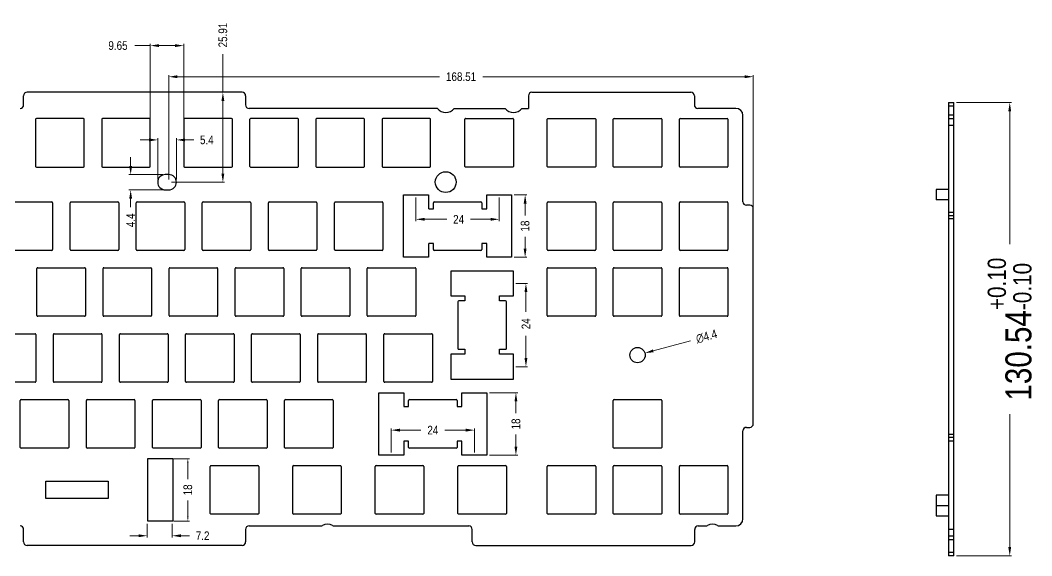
# Model space of a CAD drawing. Header units: millimetres. Extents: x 2822 to 3340, y 6 to 164.
# Drawn here: x 3048.1 to 3339.7, y 9.4 to 163.7 of the extents above; entities that cross this region are included whole.
import ezdxf

# ---------------------------------------------------------------- set-up
doc = ezdxf.new("R2010")
doc.units = ezdxf.units.MM
doc.header["$LTSCALE"] = 30.734
doc.header["$PDMODE"] = 3
doc.header["$PDSIZE"] = 8
doc.layers.get('0').update_dxf_attribs({"linetype": 'CONTINUOUS'})
doc.layers.get('Defpoints').update_dxf_attribs({"linetype": 'CONTINUOUS'})
doc.styles.get("Standard").update_dxf_attribs({"font": 'txt', "width": 0.85})
doc.dimstyles.new('YanXiu', dxfattribs={"dimscale": 2.5, "dimtxt": 3, "dimasz": 2, "dimexe": 0.66, "dimexo": 0.66, "dimgap": 0.66, "dimtad": 0, "dimdsep": 46, "dimtxsty": 'Standard', "dimcen": 0, "dimclrd": 3, "dimclre": 6, "dimclrt": 3, "dimazin": 2, "dimtm": 1e-09, "dimtfac": 1, "dimtofl": 0, "dimtmove": 0, "dimatfit": 3, "dimfxl": 1, "dimlwd": 5, "dimlwe": 5, "dimarcsym": 0})

# ---------------------------------------------------------------- blocks, each defined once
blk = doc.blocks.new('*D107')
at = {"color": 3, "lineweight": 5}
for p, q in [((3318.01, 139.96), (3333.9, 139.96)), ((3333.4, 137.46), (3333.4, 99.18)), ((3333.4, 11.91), (3333.4, 50.19)), ((3318.01, 9.41), (3333.9, 9.41))]:
    blk.add_line(p, q, dxfattribs=at)
at = {"color": 3}
for points in [[(3332.98, 137.46), (3333.81, 137.46), (3333.4, 139.96)], [(3332.98, 11.91), (3333.81, 11.91), (3333.4, 9.41)]]:
    blk.add_solid(points, dxfattribs=at)
at = {"layer": 'Defpoints', "color": 0}
for p in [(3317.26, 139.96), (3317.26, 9.41), (3333.4, 9.41)]:
    blk.add_point(p, dxfattribs=at)
at = {"color": 3, "insert": (3333.4, 74.69), "char_height": 7.5, "attachment_point": 5, "rotation": 90}
blk.add_mtext('130.54{\\H0.7x;\\S+0.10^ -0.10;}', dxfattribs=at)
blk = doc.blocks.new('*D136')
at = {"color": 3, "lineweight": 5}
for p, q in [((3190.54, 113.38), (3194.19, 113.38)), ((3193.69, 110.88), (3193.69, 107.45)), ((3193.69, 97.88), (3193.69, 101.32)), ((3190.54, 95.38), (3194.19, 95.38))]:
    blk.add_line(p, q, dxfattribs=at)
at = {"color": 3}
for points in [[(3193.27, 110.88), (3194.11, 110.88), (3193.69, 113.38)], [(3193.27, 97.88), (3194.11, 97.88), (3193.69, 95.38)]]:
    blk.add_solid(points, dxfattribs=at)
at = {"layer": 'Defpoints', "color": 0}
for p in [(3189.79, 113.38), (3189.79, 95.38), (3193.69, 95.38)]:
    blk.add_point(p, dxfattribs=at)
at = {"color": 3, "insert": (3193.69, 104.38), "char_height": 2.5, "attachment_point": 5, "rotation": 90}
blk.add_mtext('18', dxfattribs=at)
blk = doc.blocks.new('*D137')
at = {"color": 3, "lineweight": 5}
for p, q in [((3162.22, 112.63), (3162.22, 105.83)), ((3186.22, 112.63), (3186.22, 105.83)), ((3164.72, 106.33), (3171.1, 106.33)), ((3183.72, 106.33), (3177.94, 106.33))]:
    blk.add_line(p, q, dxfattribs=at)
at = {"color": 3}
for points in [[(3164.72, 106.75), (3164.72, 105.92), (3162.22, 106.33)], [(3183.72, 106.75), (3183.72, 105.92), (3186.22, 106.33)]]:
    blk.add_solid(points, dxfattribs=at)
at = {"layer": 'Defpoints', "color": 0}
for p in [(3162.22, 113.38), (3186.22, 113.38), (3186.22, 106.33)]:
    blk.add_point(p, dxfattribs=at)
at = {"color": 3, "insert": (3174.52, 106.33), "char_height": 2.5, "attachment_point": 5}
blk.add_mtext('24', dxfattribs=at)
blk = doc.blocks.new('*D138')
at = {"color": 3, "lineweight": 5}
for p, q in [((3155.09, 39.13), (3155.09, 46.1)), ((3157.59, 45.6), (3163.67, 45.6)), ((3176.59, 45.6), (3170.51, 45.6)), ((3179.09, 39.13), (3179.09, 46.1))]:
    blk.add_line(p, q, dxfattribs=at)
at = {"color": 3}
for points in [[(3157.59, 46.02), (3157.59, 45.18), (3155.09, 45.6)], [(3176.59, 46.02), (3176.59, 45.18), (3179.09, 45.6)]]:
    blk.add_solid(points, dxfattribs=at)
at = {"layer": 'Defpoints', "color": 0}
for p in [(3179.09, 45.6), (3155.09, 38.38), (3179.09, 38.38)]:
    blk.add_point(p, dxfattribs=at)
at = {"color": 3, "insert": (3167.09, 45.6), "char_height": 2.5, "attachment_point": 5}
blk.add_mtext('24', dxfattribs=at)
blk = doc.blocks.new('*D139')
at = {"color": 3, "lineweight": 5}
for p, q in [((3183.44, 56.38), (3191.54, 56.38)), ((3191.04, 53.88), (3191.04, 50.45)), ((3191.04, 40.88), (3191.04, 44.32)), ((3183.44, 38.38), (3191.54, 38.38))]:
    blk.add_line(p, q, dxfattribs=at)
at = {"color": 3}
for points in [[(3190.62, 53.88), (3191.45, 53.88), (3191.04, 56.38)], [(3190.62, 40.88), (3191.45, 40.88), (3191.04, 38.38)]]:
    blk.add_solid(points, dxfattribs=at)
at = {"layer": 'Defpoints', "color": 0}
for p in [(3182.69, 56.38), (3182.69, 38.38), (3191.04, 38.38)]:
    blk.add_point(p, dxfattribs=at)
at = {"color": 3, "insert": (3191.04, 47.38), "char_height": 2.5, "attachment_point": 5, "rotation": 90}
blk.add_mtext('18', dxfattribs=at)
blk = doc.blocks.new('*D140')
at = {"color": 6, "lineweight": 5}
for p, q in [((3092.44, 37.38), (3096.96, 37.38)), ((3092.44, 19.38), (3096.96, 19.38))]:
    blk.add_line(p, q, dxfattribs=at)
at = {"color": 3, "lineweight": 0}
for p, q in [((3096.46, 36.13), (3096.46, 31.45)), ((3096.46, 20.63), (3096.46, 25.32))]:
    blk.add_line(p, q, dxfattribs=at)
at = {"color": 3}
for points in [[(3096.25, 36.13), (3096.66, 36.13), (3096.46, 37.38)], [(3096.25, 20.63), (3096.66, 20.63), (3096.46, 19.38)]]:
    blk.add_solid(points, dxfattribs=at)
at = {"layer": 'Defpoints', "color": 0}
for p in [(3091.94, 37.38), (3091.94, 19.38), (3096.46, 19.38)]:
    blk.add_point(p, dxfattribs=at)
at = {"color": 3, "insert": (3096.46, 28.38), "char_height": 2.5, "attachment_point": 5, "rotation": 90}
blk.add_mtext('18', dxfattribs=at)
blk = doc.blocks.new('*D141')
at = {"color": 3, "lineweight": 5}
for p, q in [((3084.74, 18.63), (3084.74, 14.68)), ((3091.94, 18.63), (3091.94, 14.68)), ((3082.24, 15.18), (3079.74, 15.18)), ((3094.44, 15.18), (3096.94, 15.18))]:
    blk.add_line(p, q, dxfattribs=at)
at = {"color": 3}
for points in [[(3082.24, 15.59), (3082.24, 14.76), (3084.74, 15.18)], [(3094.44, 15.59), (3094.44, 14.76), (3091.94, 15.18)]]:
    blk.add_solid(points, dxfattribs=at)
at = {"layer": 'Defpoints', "color": 0}
for p in [(3084.74, 19.38), (3091.94, 19.38), (3091.94, 15.18)]:
    blk.add_point(p, dxfattribs=at)
at = {"color": 3, "insert": (3100.72, 15.18), "char_height": 2.5, "attachment_point": 5}
blk.add_mtext('7.2', dxfattribs=at)
blk = doc.blocks.new('*D142')
at = {"color": 3, "lineweight": 5}
for p, q in [((3085.26, 129.2), (3082.76, 129.2)), ((3087.76, 117.76), (3087.76, 129.7)), ((3093.16, 117.76), (3093.16, 129.7)), ((3095.66, 129.2), (3098.16, 129.2))]:
    blk.add_line(p, q, dxfattribs=at)
at = {"color": 3}
for points in [[(3085.26, 129.62), (3085.26, 128.78), (3087.76, 129.2)], [(3095.66, 129.62), (3095.66, 128.78), (3093.16, 129.2)]]:
    blk.add_solid(points, dxfattribs=at)
at = {"layer": 'Defpoints', "color": 0}
for p in [(3093.16, 129.2), (3087.76, 117.01), (3093.16, 117.01)]:
    blk.add_point(p, dxfattribs=at)
at = {"color": 3, "insert": (3101.94, 129.2), "char_height": 2.5, "attachment_point": 5}
blk.add_mtext('5.4', dxfattribs=at)
blk = doc.blocks.new('*D143')
at = {"color": 3, "lineweight": 5}
for p, q in [((3079.97, 121.71), (3079.97, 124.21)), ((3089.21, 119.21), (3079.47, 119.21)), ((3089.21, 114.81), (3079.47, 114.81)), ((3079.97, 112.31), (3079.97, 109.81))]:
    blk.add_line(p, q, dxfattribs=at)
at = {"color": 3}
for points in [[(3079.56, 121.71), (3080.39, 121.71), (3079.97, 119.21)], [(3079.56, 112.31), (3080.39, 112.31), (3079.97, 114.81)]]:
    blk.add_solid(points, dxfattribs=at)
at = {"layer": 'Defpoints', "color": 0}
for p in [(3089.96, 119.21), (3079.97, 114.81), (3089.96, 114.81)]:
    blk.add_point(p, dxfattribs=at)
at = {"color": 3, "insert": (3079.97, 106.04), "char_height": 2.5, "attachment_point": 5, "rotation": 90}
blk.add_mtext('4.4', dxfattribs=at)
blk = doc.blocks.new('*D111')
at = {"color": 3, "lineweight": 5}
blk.add_line((3241.32, 71.32), (3230.63, 68.44), dxfattribs=at)
at = {"color": 3}
blk.add_solid([(3230.53, 68.85), (3230.74, 68.04), (3228.22, 67.79)], dxfattribs=at)
at = {"layer": 'Defpoints', "color": 0}
for p in [(3228.22, 67.79), (3223.97, 66.65)]:
    blk.add_point(p, dxfattribs=at)
at = {"color": 3, "insert": (3245.99, 72.58), "char_height": 2.5, "attachment_point": 5, "rotation": 15.0729}
blk.add_mtext('∅4.4', dxfattribs=at)
blk = doc.blocks.new('*D145')
at = {"color": 3, "lineweight": 5}
for p, q in [((3085.64, 156.37), (3081.16, 156.37)), ((3085.64, 133.73), (3085.64, 156.87)), ((3092.79, 156.37), (3088.14, 156.37)), ((3095.29, 133.73), (3095.29, 156.87))]:
    blk.add_line(p, q, dxfattribs=at)
at = {"color": 3}
for points in [[(3088.14, 156.78), (3088.14, 155.95), (3085.64, 156.37)], [(3092.79, 156.78), (3092.79, 155.95), (3095.29, 156.37)]]:
    blk.add_solid(points, dxfattribs=at)
at = {"layer": 'Defpoints', "color": 0}
for p in [(3095.29, 156.37), (3085.64, 132.98), (3095.29, 132.98)]:
    blk.add_point(p, dxfattribs=at)
at = {"color": 3, "insert": (3076.32, 156.37), "char_height": 2.5, "attachment_point": 5}
blk.add_mtext('9.65', dxfattribs=at)
blk = doc.blocks.new('*D146')
at = {"color": 3, "lineweight": 5}
for p, q in [((3106.56, 142.93), (3106.56, 153.87)), ((3103.75, 142.93), (3107.06, 142.93)), ((3106.56, 119.51), (3106.56, 140.43)), ((3091.71, 117.01), (3107.06, 117.01))]:
    blk.add_line(p, q, dxfattribs=at)
at = {"color": 3}
for points in [[(3106.14, 140.43), (3106.97, 140.43), (3106.56, 142.93)], [(3106.14, 119.51), (3106.97, 119.51), (3106.56, 117.01)]]:
    blk.add_solid(points, dxfattribs=at)
at = {"layer": 'Defpoints', "color": 0}
for p in [(3103, 142.93), (3106.56, 142.93), (3090.96, 117.01)]:
    blk.add_point(p, dxfattribs=at)
at = {"color": 3, "insert": (3106.56, 159.41), "char_height": 2.5, "attachment_point": 5, "rotation": 90}
blk.add_mtext('25.91', dxfattribs=at)
blk = doc.blocks.new('*D147')
at = {"color": 3, "lineweight": 5}
for p, q in [((3090.96, 117.76), (3090.96, 147.9)), ((3093.46, 147.4), (3168.96, 147.4)), ((3256.97, 147.4), (3181.47, 147.4)), ((3259.47, 103.96), (3259.47, 147.9))]:
    blk.add_line(p, q, dxfattribs=at)
at = {"color": 3}
for points in [[(3093.46, 147.82), (3093.46, 146.98), (3090.96, 147.4)], [(3256.97, 147.82), (3256.97, 146.98), (3259.47, 147.4)]]:
    blk.add_solid(points, dxfattribs=at)
at = {"layer": 'Defpoints', "color": 0}
for p in [(3259.47, 147.4), (3090.96, 117.01), (3259.47, 103.21)]:
    blk.add_point(p, dxfattribs=at)
at = {"color": 3, "insert": (3175.22, 147.4), "char_height": 2.5, "attachment_point": 5}
blk.add_mtext('168.51', dxfattribs=at)
blk = doc.blocks.new('*D135')
at = {"color": 3, "lineweight": 5}
for p, q in [((3191.05, 87.87), (3194.42, 87.87)), ((3193.92, 85.37), (3193.92, 79.65)), ((3193.92, 66.37), (3193.92, 72.81)), ((3191.05, 63.87), (3194.42, 63.87))]:
    blk.add_line(p, q, dxfattribs=at)
at = {"color": 3}
for points in [[(3193.51, 85.37), (3194.34, 85.37), (3193.92, 87.87)], [(3193.51, 66.37), (3194.34, 66.37), (3193.92, 63.87)]]:
    blk.add_solid(points, dxfattribs=at)
at = {"layer": 'Defpoints', "color": 0}
for p in [(3190.3, 87.87), (3190.3, 63.87), (3193.92, 63.87)]:
    blk.add_point(p, dxfattribs=at)
at = {"color": 3, "insert": (3193.92, 76.23), "char_height": 2.5, "attachment_point": 5, "rotation": 90}
blk.add_mtext('24', dxfattribs=at)

msp = doc.modelspace()

# ---------------------------------------------------------------- linework, layer by layer
at = {"color": 7, "linetype": 'Continuous'}
for p, q in [((3112.12, 142.925), (3050.121, 142.925)), ((3195.644, 142.925), (3241.471, 142.925)), ((3049.121, 139.282), (3049.121, 141.925)), ((3113.12, 141.925), (3113.12, 139.282)), ((3242.471, 141.925), (3242.471, 139.282)), ((3168.233, 138.282), (3114.12, 138.282)), ((3168.233, 138.282), (3114.12, 138.282)), ((3173.203, 138.282), (3187.942, 138.282)), ((3192.743, 138.282), (3194.644, 138.282)), ((3254.471, 138.282), (3243.471, 138.282)), ((3315.757, 139.957), (3315.757, 9.413)), ((3315.757, 139.957), (3317.257, 139.957)), ((3317.257, 138.957), (3315.757, 138.957)), ((3317.257, 9.413), (3317.257, 139.957)), ((3052.586, 135.15), (3052.586, 121.55)), ((3066.386, 135.35), (3052.786, 135.35)), ((3066.586, 121.55), (3066.586, 135.15)), ((3071.636, 135.15), (3071.636, 121.55)), ((3085.436, 135.35), (3071.836, 135.35)), ((3085.636, 121.55), (3085.636, 135.15)), ((3095.286, 135.15), (3095.286, 121.55)), ((3109.086, 135.35), (3095.486, 135.35)), ((3109.286, 121.55), (3109.286, 135.15)), ((3114.336, 121.55), (3114.336, 135.15)), ((3128.136, 135.35), (3114.536, 135.35)), ((3128.336, 121.55), (3128.336, 135.15)), ((3133.386, 135.15), (3133.386, 121.55)), ((3147.186, 135.35), (3133.586, 135.35)), ((3147.386, 121.55), (3147.386, 135.15)), ((3152.436, 135.15), (3152.436, 121.55)), ((3166.236, 135.35), (3152.636, 135.35)), ((3166.436, 121.55), (3166.436, 135.15)), ((3176.344, 121.582), (3176.344, 135.182)), ((3176.544, 135.382), (3190.144, 135.382)), ((3190.344, 135.182), (3190.344, 121.582)), ((3200.066, 121.55), (3200.066, 135.15)), ((3200.266, 135.35), (3213.866, 135.35)), ((3214.066, 135.15), (3214.066, 121.55)), ((3219.116, 121.55), (3219.116, 135.15)), ((3219.316, 135.35), (3232.916, 135.35)), ((3233.116, 135.15), (3233.116, 121.55)), ((3238.166, 121.55), (3238.166, 135.15)), ((3238.366, 135.35), (3251.966, 135.35)), ((3252.166, 135.15), (3252.166, 121.55)), ((3256.471, 111.404), (3256.471, 136.282)), ((3315.757, 136.382), (3317.257, 136.382)), ((3315.757, 135.382), (3317.257, 135.382)), ((3317.257, 133.382), (3315.757, 133.382)), ((3052.786, 121.35), (3066.386, 121.35)), ((3071.836, 121.35), (3085.436, 121.35)), ((3095.486, 121.35), (3109.086, 121.35)), ((3114.536, 121.35), (3128.136, 121.35)), ((3133.586, 121.35), (3147.186, 121.35)), ((3152.636, 121.35), (3166.236, 121.35)), ((3190.144, 121.382), (3176.544, 121.382)), ((3213.866, 121.35), (3200.266, 121.35)), ((3232.916, 121.35), (3219.316, 121.35)), ((3251.966, 121.35), (3238.366, 121.35)), ((3090.96, 119.211), (3089.96, 119.211)), ((3089.96, 114.811), (3090.96, 114.811)), ((3312.157, 114.898), (3312.157, 111.898)), ((3315.757, 114.898), (3312.157, 114.898)), ((3043.716, 111.367), (3057.216, 111.367)), ((3057.466, 111.117), (3057.466, 97.617)), ((3062.516, 97.617), (3062.516, 111.117)), ((3062.766, 111.367), (3076.266, 111.367)), ((3076.516, 111.117), (3076.516, 97.617)), ((3081.566, 97.617), (3081.566, 111.117)), ((3081.816, 111.367), (3095.316, 111.367)), ((3095.566, 111.117), (3095.566, 97.617)), ((3100.616, 97.617), (3100.616, 111.117)), ((3100.866, 111.367), (3114.366, 111.367)), ((3114.616, 111.117), (3114.616, 97.617)), ((3119.666, 97.617), (3119.666, 111.117)), ((3119.916, 111.367), (3133.416, 111.367)), ((3133.666, 111.117), (3133.666, 97.617)), ((3138.716, 97.617), (3138.716, 111.117)), ((3138.966, 111.367), (3152.466, 111.367)), ((3152.716, 111.117), (3152.716, 97.617)), ((3158.616, 113.382), (3165.816, 113.382)), ((3158.616, 95.382), (3158.616, 113.382)), ((3165.816, 113.382), (3165.816, 109.382)), ((3167.231, 109.382), (3167.231, 111.087)), ((3167.511, 111.367), (3180.921, 111.367)), ((3181.201, 111.087), (3181.201, 109.382)), ((3182.645, 113.382), (3189.788, 113.382)), ((3182.645, 109.382), (3182.645, 113.382)), ((3189.788, 113.382), (3189.788, 95.382)), ((3200.066, 97.617), (3200.066, 111.117)), ((3200.316, 111.367), (3213.816, 111.367)), ((3214.066, 111.117), (3214.066, 97.617)), ((3219.116, 97.617), (3219.116, 111.117)), ((3219.366, 111.367), (3232.866, 111.367)), ((3233.116, 111.117), (3233.116, 97.617)), ((3238.166, 97.617), (3238.166, 111.117)), ((3238.416, 111.367), (3251.916, 111.367)), ((3252.166, 111.117), (3252.166, 97.617)), ((3315.757, 111.898), (3312.157, 111.898)), ((3165.937, 109.382), (3167.231, 109.382)), ((3181.201, 109.382), (3182.645, 109.382)), ((3258.471, 110.404), (3257.471, 110.404)), ((3259.471, 47.404), (3259.471, 109.404)), ((3315.757, 108.435), (3317.257, 108.435)), ((3315.757, 107.435), (3317.257, 107.435)), ((3317.257, 106.435), (3315.757, 106.435)), ((3165.816, 99.382), (3165.816, 95.382)), ((3167.231, 99.382), (3165.937, 99.382)), ((3167.231, 97.647), (3167.231, 99.382)), ((3182.645, 99.382), (3181.201, 99.382)), ((3181.201, 99.382), (3181.201, 97.647)), ((3182.645, 95.382), (3182.645, 99.382)), ((3057.216, 97.367), (3043.716, 97.367)), ((3076.266, 97.367), (3062.766, 97.367)), ((3095.316, 97.367), (3081.816, 97.367)), ((3114.366, 97.367), (3100.866, 97.367)), ((3133.416, 97.367), (3119.916, 97.367)), ((3152.466, 97.367), (3138.966, 97.367)), ((3180.921, 97.367), (3167.511, 97.367)), ((3213.816, 97.367), (3200.316, 97.367)), ((3232.866, 97.367), (3219.366, 97.367)), ((3251.916, 97.367), (3238.416, 97.367)), ((3052.951, 78.632), (3052.951, 92.132)), ((3053.201, 92.382), (3066.701, 92.382)), ((3066.951, 92.132), (3066.951, 78.632)), ((3072.001, 78.632), (3072.001, 92.132)), ((3072.251, 92.382), (3085.751, 92.382)), ((3086.001, 92.132), (3086.001, 78.632)), ((3091.051, 78.632), (3091.051, 92.132)), ((3091.301, 92.382), (3104.801, 92.382)), ((3105.051, 92.132), (3105.051, 78.632)), ((3110.101, 78.632), (3110.101, 92.132)), ((3110.351, 92.382), (3123.851, 92.382)), ((3124.101, 92.132), (3124.101, 78.632)), ((3129.151, 78.632), (3129.151, 92.132)), ((3129.401, 92.382), (3142.901, 92.382)), ((3143.151, 92.132), (3143.151, 78.632)), ((3200.066, 78.632), (3200.066, 92.132)), ((3200.316, 92.382), (3213.816, 92.382)), ((3214.066, 92.132), (3214.066, 78.632)), ((3219.116, 78.632), (3219.116, 92.132)), ((3219.366, 92.382), (3232.866, 92.382)), ((3233.116, 92.132), (3233.116, 78.632)), ((3238.166, 78.632), (3238.166, 92.132)), ((3238.416, 92.382), (3251.916, 92.382)), ((3252.166, 92.132), (3252.166, 78.632)), ((3066.701, 78.382), (3053.201, 78.382)), ((3085.751, 78.382), (3072.251, 78.382)), ((3104.801, 78.382), (3091.301, 78.382)), ((3123.851, 78.382), (3110.351, 78.382)), ((3142.901, 78.382), (3129.401, 78.382)), ((3213.816, 78.382), (3200.316, 78.382)), ((3232.866, 78.382), (3219.366, 78.382)), ((3251.916, 78.382), (3238.416, 78.382)), ((3038.901, 73.382), (3052.401, 73.382)), ((3052.651, 73.132), (3052.651, 59.632)), ((3057.701, 59.632), (3057.701, 73.132)), ((3057.951, 73.382), (3071.451, 73.382)), ((3071.701, 73.132), (3071.701, 59.632)), ((3076.751, 59.632), (3076.751, 73.132)), ((3077.001, 73.382), (3090.501, 73.382)), ((3090.751, 73.132), (3090.751, 59.632)), ((3095.801, 59.632), (3095.801, 73.132)), ((3096.051, 73.382), (3109.551, 73.382)), ((3109.801, 73.132), (3109.801, 59.632)), ((3114.851, 59.632), (3114.851, 73.132)), ((3115.101, 73.382), (3128.601, 73.382)), ((3128.851, 73.132), (3128.851, 59.632)), ((3133.901, 59.632), (3133.901, 73.132)), ((3134.151, 73.382), (3147.651, 73.382)), ((3256.471, 20.012), (3256.471, 45.404)), ((3257.471, 46.404), (3258.471, 46.404)), ((3315.757, 44.435), (3317.257, 44.435)), ((3317.257, 43.435), (3315.757, 43.435)), ((3317.257, 42.435), (3315.757, 42.435)), ((3238.416, 35.382), (3251.916, 35.382)), ((3252.166, 35.132), (3252.166, 21.632)), ((3315.757, 26.913), (3312.157, 26.913)), ((3312.157, 26.913), (3312.157, 20.913)), ((3312.157, 23.913), (3315.757, 23.913)), ((3251.916, 21.382), (3238.416, 21.382)), ((3312.157, 20.913), (3315.757, 20.913)), ((3249.608, 18.012), (3254.471, 18.012)), ((3315.757, 17.043), (3317.257, 17.043)), ((3317.257, 15.043), (3315.757, 15.043)), ((3317.257, 14.043), (3315.757, 14.043)), ((3315.757, 10.413), (3317.257, 10.413)), ((3317.257, 9.413), (3315.757, 9.413))]:
    msp.add_line(p, q, dxfattribs=at)
for p, q in [((3194.644, 141.925), (3194.644, 138.282)), ((3172.305, 91.438), (3172.305, 84.295)), ((3190.305, 91.438), (3172.305, 91.438)), ((3190.305, 84.295), (3190.305, 91.438)), ((3172.305, 84.295), (3176.305, 84.295)), ((3174.29, 82.572), (3174.29, 69.162)), ((3176.305, 82.852), (3174.57, 82.852)), ((3176.305, 84.295), (3176.305, 82.852)), ((3186.305, 82.852), (3186.305, 84.295)), ((3186.305, 84.295), (3190.305, 84.295)), ((3188.01, 82.852), (3186.305, 82.852)), ((3188.29, 69.162), (3188.29, 82.572)), ((3152.966, 59.632), (3152.966, 73.132)), ((3153.216, 73.382), (3166.716, 73.382)), ((3166.966, 73.132), (3166.966, 59.632)), ((3172.305, 67.467), (3172.305, 60.267)), ((3176.305, 67.467), (3172.305, 67.467)), ((3174.57, 68.882), (3176.305, 68.882)), ((3176.305, 68.882), (3176.305, 67.467)), ((3186.305, 67.467), (3186.305, 68.882)), ((3186.305, 68.882), (3188.01, 68.882)), ((3190.305, 67.467), (3186.305, 67.467)), ((3190.305, 60.267), (3190.305, 67.467)), ((3166.716, 59.382), (3153.216, 59.382)), ((3172.305, 60.267), (3190.305, 60.267))]:
    msp.add_line(p, q)
at = {"linetype": 'Continuous'}
for p, q in [((3165.816, 95.382), (3158.616, 95.382)), ((3189.788, 95.382), (3182.645, 95.382)), ((3148.201, 78.632), (3148.201, 92.132)), ((3148.451, 92.382), (3161.951, 92.382)), ((3162.201, 92.132), (3162.201, 78.632)), ((3161.951, 78.382), (3148.451, 78.382)), ((3147.901, 73.132), (3147.901, 59.632)), ((3052.401, 59.382), (3038.901, 59.382)), ((3071.451, 59.382), (3057.951, 59.382)), ((3090.501, 59.382), (3077.001, 59.382)), ((3109.551, 59.382), (3096.051, 59.382)), ((3128.601, 59.382), (3115.101, 59.382)), ((3147.651, 59.382), (3134.151, 59.382)), ((3151.491, 56.382), (3158.691, 56.382)), ((3151.491, 38.382), (3151.491, 56.382)), ((3158.691, 56.382), (3158.691, 52.382)), ((3175.491, 56.382), (3182.691, 56.382)), ((3175.491, 52.382), (3175.491, 56.382)), ((3182.691, 56.382), (3182.691, 38.382)), ((3048.151, 40.632), (3048.151, 54.132)), ((3048.401, 54.382), (3061.901, 54.382)), ((3062.151, 54.132), (3062.151, 40.632)), ((3067.201, 40.632), (3067.201, 54.132)), ((3067.451, 54.382), (3080.951, 54.382)), ((3081.201, 54.132), (3081.201, 40.632)), ((3086.251, 40.632), (3086.251, 54.132)), ((3086.501, 54.382), (3100.001, 54.382)), ((3100.251, 54.132), (3100.251, 40.632)), ((3105.301, 40.632), (3105.301, 54.132)), ((3105.551, 54.382), (3119.051, 54.382)), ((3119.301, 54.132), (3119.301, 40.632)), ((3124.351, 40.632), (3124.351, 54.132)), ((3124.601, 54.382), (3138.101, 54.382)), ((3138.351, 54.132), (3138.351, 40.632)), ((3160.091, 52.382), (3160.091, 54.132)), ((3160.341, 54.382), (3173.841, 54.382)), ((3174.091, 54.132), (3174.091, 52.382)), ((3219.116, 40.632), (3219.116, 54.132)), ((3219.366, 54.382), (3232.866, 54.382)), ((3233.116, 54.132), (3233.116, 40.632)), ((3158.691, 52.382), (3160.091, 52.382)), ((3174.091, 52.382), (3175.491, 52.382)), ((3160.091, 42.382), (3158.691, 42.382)), ((3158.691, 42.382), (3158.691, 38.382)), ((3160.091, 40.632), (3160.091, 42.382)), ((3175.491, 42.382), (3174.091, 42.382)), ((3174.091, 42.382), (3174.091, 40.632)), ((3175.491, 38.382), (3175.491, 42.382)), ((3061.901, 40.382), (3048.401, 40.382)), ((3080.951, 40.382), (3067.451, 40.382)), ((3100.001, 40.382), (3086.501, 40.382)), ((3119.051, 40.382), (3105.551, 40.382)), ((3138.101, 40.382), (3124.601, 40.382)), ((3158.691, 38.382), (3151.491, 38.382)), ((3173.841, 40.382), (3160.341, 40.382)), ((3182.691, 38.382), (3175.491, 38.382)), ((3232.866, 40.382), (3219.366, 40.382)), ((3084.901, 37.382), (3092.101, 37.382)), ((3084.901, 19.382), (3084.901, 37.382)), ((3092.101, 37.382), (3092.101, 19.382)), ((3102.876, 21.632), (3102.876, 35.132)), ((3103.126, 35.382), (3116.626, 35.382)), ((3116.876, 35.132), (3116.876, 21.632)), ((3126.676, 21.632), (3126.676, 35.132)), ((3126.926, 35.382), (3140.426, 35.382)), ((3140.676, 35.132), (3140.676, 21.632)), ((3150.476, 21.632), (3150.476, 35.132)), ((3150.726, 35.382), (3164.226, 35.382)), ((3164.476, 35.132), (3164.476, 21.632)), ((3174.276, 21.632), (3174.276, 35.132)), ((3174.526, 35.382), (3188.026, 35.382)), ((3188.276, 35.132), (3188.276, 21.632)), ((3200.066, 21.632), (3200.066, 35.132)), ((3200.316, 35.382), (3213.816, 35.382)), ((3214.066, 35.132), (3214.066, 21.632)), ((3219.116, 21.632), (3219.116, 35.132)), ((3219.366, 35.382), (3232.866, 35.382)), ((3233.116, 35.132), (3233.116, 21.632)), ((3238.166, 21.632), (3238.166, 35.132)), ((3055.501, 30.882), (3073.501, 30.882)), ((3055.501, 25.882), (3055.501, 30.882)), ((3073.501, 30.882), (3073.501, 25.882)), ((3073.501, 25.882), (3055.501, 25.882)), ((3116.626, 21.382), (3103.126, 21.382)), ((3140.426, 21.382), (3126.926, 21.382)), ((3164.226, 21.382), (3150.726, 21.382)), ((3188.026, 21.382), (3174.526, 21.382)), ((3213.816, 21.382), (3200.316, 21.382)), ((3232.866, 21.382), (3219.366, 21.382)), ((3092.101, 19.382), (3084.901, 19.382)), ((3114.12, 18.012), (3134.818, 18.012)), ((3138.624, 18.012), (3177.44, 18.012)), ((3243.571, 18.012), (3245.803, 18.012)), ((3049.121, 13.382), (3049.121, 17.012)), ((3113.12, 17.012), (3113.12, 13.382)), ((3178.44, 13.382), (3178.44, 17.012)), ((3242.571, 13.382), (3242.571, 17.012)), ((3112.12, 12.382), (3050.121, 12.382)), ((3179.44, 12.382), (3241.571, 12.382))]:
    msp.add_line(p, q, dxfattribs=at)
at = {"color": 7, "linetype": 'Continuous'}
msp.add_circle((3170.803, 117.053), 3, dxfattribs=at)
at = {"linetype": 'Continuous'}
msp.add_circle((3226.096, 67.222), 2.2, dxfattribs=at)
at = {"color": 7, "linetype": 'Continuous'}
for centre, radius, start, end in [((3050.121, 141.925), 1, 90, 180), ((3112.12, 141.925), 1, 0, 90), ((3195.644, 141.925), 1, 90, 180), ((3241.471, 141.925), 1, 0, 90), ((3048.121, 139.282), 1, 270, 0), ((3114.12, 139.282), 1, 180, 270), ((3168.233, 137.282), 1, 79.53323, 89.99714), ((3170.803, 140.082), 3, 217.26465, 323.13362), ((3190.343, 140.082), 3, 216.86638, 323.13362), ((3243.471, 139.282), 1, 180, 270), ((3254.471, 136.282), 2, 360, 90), ((3052.786, 135.15), 0.2, 90, 180), ((3066.386, 135.15), 0.2, 0, 90), ((3071.836, 135.15), 0.2, 90, 180), ((3085.436, 135.15), 0.2, 0, 90), ((3095.486, 135.15), 0.2, 90, 180), ((3109.086, 135.15), 0.2, 0, 90), ((3114.536, 135.15), 0.2, 90, 180), ((3128.136, 135.15), 0.2, 0, 90), ((3133.586, 135.15), 0.2, 90, 180), ((3147.186, 135.15), 0.2, 0, 90), ((3152.636, 135.15), 0.2, 90, 180), ((3166.236, 135.15), 0.2, 0, 90), ((3176.544, 135.182), 0.2, 90, 180), ((3190.144, 135.182), 0.2, 0, 90), ((3200.266, 135.15), 0.2, 90, 180), ((3213.866, 135.15), 0.2, 0, 90), ((3219.316, 135.15), 0.2, 90, 180), ((3232.916, 135.15), 0.2, 0, 90), ((3238.366, 135.15), 0.2, 90, 180), ((3251.966, 135.15), 0.2, 0, 90), ((3052.786, 121.55), 0.2, 180, 270), ((3066.386, 121.55), 0.2, 270, 0), ((3071.836, 121.55), 0.2, 180, 270), ((3085.436, 121.55), 0.2, 270, 0), ((3095.486, 121.55), 0.2, 180, 270), ((3109.086, 121.55), 0.2, 270, 0), ((3114.536, 121.55), 0.2, 180, 270), ((3128.136, 121.55), 0.2, 270, 0), ((3133.586, 121.55), 0.2, 180, 270), ((3147.186, 121.55), 0.2, 270, 0), ((3152.636, 121.55), 0.2, 180, 270), ((3166.236, 121.55), 0.2, 270, 0), ((3176.544, 121.582), 0.2, 180, 270), ((3190.144, 121.582), 0.2, 270, 0), ((3200.266, 121.55), 0.2, 180, 270), ((3213.866, 121.55), 0.2, 270, 0), ((3219.316, 121.55), 0.2, 180, 270), ((3232.916, 121.55), 0.2, 270, 0), ((3238.366, 121.55), 0.2, 180, 270), ((3251.966, 121.55), 0.2, 270, 0), ((3089.96, 117.011), 2.2, 90, 270), ((3090.96, 117.011), 2.2, 270, 90), ((3057.216, 111.117), 0.25, 0, 90), ((3062.766, 111.117), 0.25, 90, 180), ((3076.266, 111.117), 0.25, 0, 90), ((3081.816, 111.117), 0.25, 90, 180), ((3095.316, 111.117), 0.25, 0, 90), ((3100.866, 111.117), 0.25, 90, 180), ((3114.366, 111.117), 0.25, 0, 90), ((3119.916, 111.117), 0.25, 90, 180), ((3133.416, 111.117), 0.25, 0, 90), ((3138.966, 111.117), 0.25, 90, 180), ((3152.466, 111.117), 0.25, 0, 90), ((3167.511, 111.087), 0.28, 90, 180), ((3180.921, 111.087), 0.28, 0, 90), ((3200.316, 111.117), 0.25, 90, 180), ((3213.816, 111.117), 0.25, 0, 90), ((3219.366, 111.117), 0.25, 90, 180), ((3232.866, 111.117), 0.25, 0, 90), ((3238.416, 111.117), 0.25, 90, 180), ((3251.916, 111.117), 0.25, 0, 90), ((3257.471, 111.404), 1, 180, 270), ((3258.471, 109.404), 1, 0, 90), ((3057.216, 97.617), 0.25, 270, 360), ((3062.766, 97.617), 0.25, 180, 270), ((3076.266, 97.617), 0.25, 270, 0), ((3081.816, 97.617), 0.25, 180, 270), ((3095.316, 97.617), 0.25, 270, 0), ((3100.866, 97.617), 0.25, 180, 270), ((3114.366, 97.617), 0.25, 270, 0), ((3119.916, 97.617), 0.25, 180, 270), ((3133.416, 97.617), 0.25, 270, 0), ((3138.966, 97.617), 0.25, 180, 270), ((3152.466, 97.617), 0.25, 270, 0), ((3167.511, 97.647), 0.28, 180, 270), ((3180.921, 97.647), 0.28, 270, 0), ((3200.316, 97.617), 0.25, 180, 270), ((3213.816, 97.617), 0.25, 270, 360), ((3219.366, 97.617), 0.25, 180, 270), ((3232.866, 97.617), 0.25, 270, 0), ((3238.416, 97.617), 0.25, 180, 270), ((3251.916, 97.617), 0.25, 270, 0), ((3053.201, 92.132), 0.25, 90, 180), ((3066.701, 92.132), 0.25, 0, 90), ((3072.251, 92.132), 0.25, 90, 180), ((3085.751, 92.132), 0.25, 0, 90), ((3091.301, 92.132), 0.25, 90, 180), ((3104.801, 92.132), 0.25, 0, 90), ((3110.351, 92.132), 0.25, 90, 180), ((3123.851, 92.132), 0.25, 0, 90), ((3129.401, 92.132), 0.25, 90, 180), ((3142.901, 92.132), 0.25, 0, 90), ((3200.316, 92.132), 0.25, 90, 180), ((3213.816, 92.132), 0.25, 0, 90), ((3219.366, 92.132), 0.25, 90, 180), ((3232.866, 92.132), 0.25, 0, 90), ((3238.416, 92.132), 0.25, 90, 180), ((3251.916, 92.132), 0.25, 0, 90), ((3053.201, 78.632), 0.25, 180, 270), ((3066.701, 78.632), 0.25, 270, 0), ((3072.251, 78.632), 0.25, 180, 270), ((3085.751, 78.632), 0.25, 270, 0), ((3091.301, 78.632), 0.25, 180, 270), ((3104.801, 78.632), 0.25, 270, 0), ((3110.351, 78.632), 0.25, 180, 270), ((3123.851, 78.632), 0.25, 270, 0), ((3129.401, 78.632), 0.25, 180, 270), ((3142.901, 78.632), 0.25, 270, 0), ((3200.316, 78.632), 0.25, 180, 270), ((3213.816, 78.632), 0.25, 270, 360), ((3219.366, 78.632), 0.25, 180, 270), ((3232.866, 78.632), 0.25, 270, 0), ((3238.416, 78.632), 0.25, 180, 270), ((3251.916, 78.632), 0.25, 270, 0), ((3052.401, 73.132), 0.25, 0, 90), ((3057.951, 73.132), 0.25, 90, 180), ((3071.451, 73.132), 0.25, 0, 90), ((3077.001, 73.132), 0.25, 90, 180), ((3090.501, 73.132), 0.25, 0, 90), ((3096.051, 73.132), 0.25, 90, 180), ((3109.551, 73.132), 0.25, 0, 90), ((3115.101, 73.132), 0.25, 90, 180), ((3128.601, 73.132), 0.25, 0, 90), ((3134.151, 73.132), 0.25, 90, 180), ((3258.471, 47.404), 1, 270, 0), ((3257.471, 45.404), 1, 90, 180), ((3251.916, 35.132), 0.25, 0, 90), ((3251.916, 21.632), 0.25, 270, 0), ((3254.471, 20.012), 2, 270, 0)]:
    msp.add_arc(centre, radius, start, end, dxfattribs=at)
at = {"linetype": 'Continuous'}
for centre, radius, start, end in [((3148.451, 92.132), 0.25, 90, 180), ((3161.951, 92.132), 0.25, 0, 90), ((3148.451, 78.632), 0.25, 180, 270), ((3161.951, 78.632), 0.25, 270, 0), ((3147.651, 73.132), 0.25, 0, 90), ((3052.401, 59.632), 0.25, 270, 0), ((3057.951, 59.632), 0.25, 180, 270), ((3071.451, 59.632), 0.25, 270, 0), ((3077.001, 59.632), 0.25, 180, 270), ((3090.501, 59.632), 0.25, 270, 0), ((3096.051, 59.632), 0.25, 180, 270), ((3109.551, 59.632), 0.25, 270, 0), ((3115.101, 59.632), 0.25, 180, 270), ((3128.601, 59.632), 0.25, 270, 0), ((3134.151, 59.632), 0.25, 180, 270), ((3147.651, 59.632), 0.25, 270, 0), ((3048.401, 54.132), 0.25, 90, 180), ((3061.901, 54.132), 0.25, 0, 90), ((3067.451, 54.132), 0.25, 90, 180), ((3080.951, 54.132), 0.25, 0, 90), ((3086.501, 54.132), 0.25, 90, 180), ((3100.001, 54.132), 0.25, 0, 90), ((3105.551, 54.132), 0.25, 90, 180), ((3119.051, 54.132), 0.25, 0, 90), ((3124.601, 54.132), 0.25, 90, 180), ((3138.101, 54.132), 0.25, 0, 90), ((3160.341, 54.132), 0.25, 90, 180), ((3173.841, 54.132), 0.25, 0, 90), ((3219.366, 54.132), 0.25, 90, 180), ((3232.866, 54.132), 0.25, 0, 90), ((3048.401, 40.632), 0.25, 180, 270), ((3061.901, 40.632), 0.25, 270, 0), ((3067.451, 40.632), 0.25, 180, 270), ((3080.951, 40.632), 0.25, 270, 0), ((3086.501, 40.632), 0.25, 180, 270), ((3100.001, 40.632), 0.25, 270, 0), ((3105.551, 40.632), 0.25, 180, 270), ((3119.051, 40.632), 0.25, 270, 0), ((3124.601, 40.632), 0.25, 180, 270), ((3138.101, 40.632), 0.25, 270, 0), ((3160.341, 40.632), 0.25, 180, 270), ((3173.841, 40.632), 0.25, 270, 0), ((3219.366, 40.632), 0.25, 180, 270), ((3232.866, 40.632), 0.25, 270, 0), ((3103.126, 35.132), 0.25, 90, 180), ((3116.626, 35.132), 0.25, 0, 90), ((3126.926, 35.132), 0.25, 90, 180), ((3140.426, 35.132), 0.25, 0, 90), ((3150.726, 35.132), 0.25, 90, 180), ((3164.226, 35.132), 0.25, 0, 90), ((3174.526, 35.132), 0.25, 90, 180), ((3188.026, 35.132), 0.25, 0, 90), ((3200.316, 35.132), 0.25, 90, 180), ((3213.816, 35.132), 0.25, 0, 90), ((3219.366, 35.132), 0.25, 90, 180), ((3232.866, 35.132), 0.25, 0, 90), ((3238.416, 35.132), 0.25, 90, 180), ((3103.126, 21.632), 0.25, 180, 270), ((3116.626, 21.632), 0.25, 270, 0), ((3126.926, 21.632), 0.25, 180, 270), ((3140.426, 21.632), 0.25, 270, 0), ((3150.726, 21.632), 0.25, 180, 270), ((3164.226, 21.632), 0.25, 270, 0), ((3174.526, 21.632), 0.25, 180, 270), ((3188.026, 21.632), 0.25, 270, 360), ((3200.316, 21.632), 0.25, 180, 270), ((3213.816, 21.632), 0.25, 270, 0), ((3219.366, 21.632), 0.25, 180, 270), ((3232.866, 21.632), 0.25, 270, 0), ((3238.416, 21.632), 0.25, 180, 270), ((3048.121, 17.012), 1, 0, 90), ((3114.12, 17.012), 1, 90, 180), ((3134.818, 19.012), 1, 270, 297.66342), ((3136.721, 15.382), 3.098, 62.33658, 117.66342), ((3138.624, 19.012), 1, 242.33658, 270), ((3177.44, 17.012), 1, 0, 90), ((3243.571, 17.012), 1, 90, 180), ((3245.803, 19.012), 1, 270, 297.66342), ((3247.705, 15.382), 3.098, 62.33658, 117.66342), ((3249.608, 19.012), 1, 242.33658, 270), ((3050.121, 13.382), 1, 180, 270), ((3112.12, 13.382), 1, 270, 0), ((3179.44, 13.382), 1, 180, 270), ((3241.571, 13.382), 1, 270, 0)]:
    msp.add_arc(centre, radius, start, end, dxfattribs=at)
for centre, radius, start, end in [((3174.57, 82.572), 0.28, 90, 180), ((3188.01, 82.572), 0.28, 360, 90), ((3153.216, 73.132), 0.25, 90, 180), ((3166.716, 73.132), 0.25, 0, 90), ((3174.57, 69.162), 0.28, 180, 270), ((3188.01, 69.162), 0.28, 270, 0), ((3153.216, 59.632), 0.25, 180, 270), ((3166.716, 59.632), 0.25, 270, 0)]:
    msp.add_arc(centre, radius, start, end)

# ---------------------------------------------------------------- dimensions: what is measured, and where the dimension line sits
for base, p1, p2, picture, middle in [((3106.557, 142.925), (3090.96, 117.011), (3103.001, 142.925), '*D146', (3106.557, 159.413)), ((3193.925, 63.867), (3190.305, 87.867), (3190.305, 63.867), '*D135', (3193.925, 76.232))]:
    dim = msp.add_linear_dim(base=base, p1=p1, p2=p2, angle=90, dimstyle='YanXiu', override={"dimtxt": 1, "dimasz": 1, "dimexe": 0.2, "dimexo": 0.3, "dimclre": 3})
    dim.commit()
    dim.dimension.update_dxf_attribs({"geometry": picture, "text_midpoint": middle, "dimtype": 160})
for base, p1, p2, picture, middle in [((3095.286, 156.365), (3085.636, 132.984), (3095.286, 132.984), '*D145', (3076.322, 156.365)), ((3186.216, 106.332), (3162.216, 113.382), (3186.216, 113.382), '*D137', (3174.517, 106.332)), ((3091.941, 15.178), (3084.741, 19.382), (3091.941, 19.382), '*D141', (3100.716, 15.178))]:
    dim = msp.add_linear_dim(base=base, p1=p1, p2=p2, dimstyle='YanXiu', override={"dimtxt": 1, "dimasz": 1, "dimexe": 0.2, "dimexo": 0.3, "dimclre": 3})
    dim.commit()
    dim.dimension.update_dxf_attribs({"geometry": picture, "text_midpoint": middle, "dimtype": 160})
for base, p1, p2, picture, middle in [((3259.471, 147.401), (3090.96, 117.011), (3259.471, 103.208), '*D147', (3175.216, 147.401)), ((3093.16, 129.199), (3087.76, 117.011), (3093.16, 117.011), '*D142', (3101.935, 129.199)), ((3179.091, 45.599), (3155.091, 38.382), (3179.091, 38.382), '*D138', (3167.091, 45.599))]:
    dim = msp.add_linear_dim(base=base, p1=p1, p2=p2, dimstyle='YanXiu', override={"dimtxt": 1, "dimasz": 1, "dimexe": 0.2, "dimexo": 0.3, "dimclre": 3})
    dim.commit()
    dim.dimension.update_dxf_attribs({"geometry": picture, "text_midpoint": middle})
dim = msp.add_linear_dim(base=(3333.395, 9.413), p1=(3317.257, 139.957), p2=(3317.257, 9.413), angle=90, text='130.54{\\H0.7x;\\S+0.10^ -0.10;}', dimstyle='YanXiu', override={"dimasz": 1, "dimexe": 0.2, "dimexo": 0.3, "dimclre": 3})
dim.commit()
dim.dimension.update_dxf_attribs({"geometry": '*D107', "text_midpoint": (3333.395, 74.685)})
for base, p1, p2, override, picture, middle in [((3079.973, 114.811), (3089.96, 119.211), (3089.96, 114.811), {"dimtxt": 1, "dimasz": 1, "dimexe": 0.2, "dimexo": 0.3, "dimclre": 3}, '*D143', (3079.973, 106.036)), ((3193.69, 95.382), (3189.788, 113.382), (3189.788, 95.382), {"dimtxt": 1, "dimasz": 1, "dimexe": 0.2, "dimexo": 0.3, "dimclre": 3}, '*D136', (3193.69, 104.382)), ((3191.036, 38.382), (3182.691, 56.382), (3182.691, 38.382), {"dimtxt": 1, "dimasz": 1, "dimexe": 0.2, "dimexo": 0.3, "dimclre": 3}, '*D139', (3191.036, 47.382)), ((3096.456, 19.382), (3091.941, 37.382), (3091.941, 19.382), {"dimtxt": 1, "dimasz": 0.5, "dimexe": 0.2, "dimexo": 0.2, "dimlwd": 0}, '*D140', (3096.456, 28.382))]:
    dim = msp.add_linear_dim(base=base, p1=p1, p2=p2, angle=90, dimstyle='YanXiu', override=override)
    dim.commit()
    dim.dimension.update_dxf_attribs({"geometry": picture, "text_midpoint": middle})
dim = msp.add_diameter_dim_2p(p1=(3223.972, 66.65), p2=(3228.221, 67.794), dimstyle='YanXiu', override={"dimtxt": 1, "dimasz": 1})
dim.commit()
dim.dimension.update_dxf_attribs({"geometry": '*D111', "text_midpoint": (3245.989, 72.579), "dimtype": 163})

doc.saveas('drawing.dxf')
